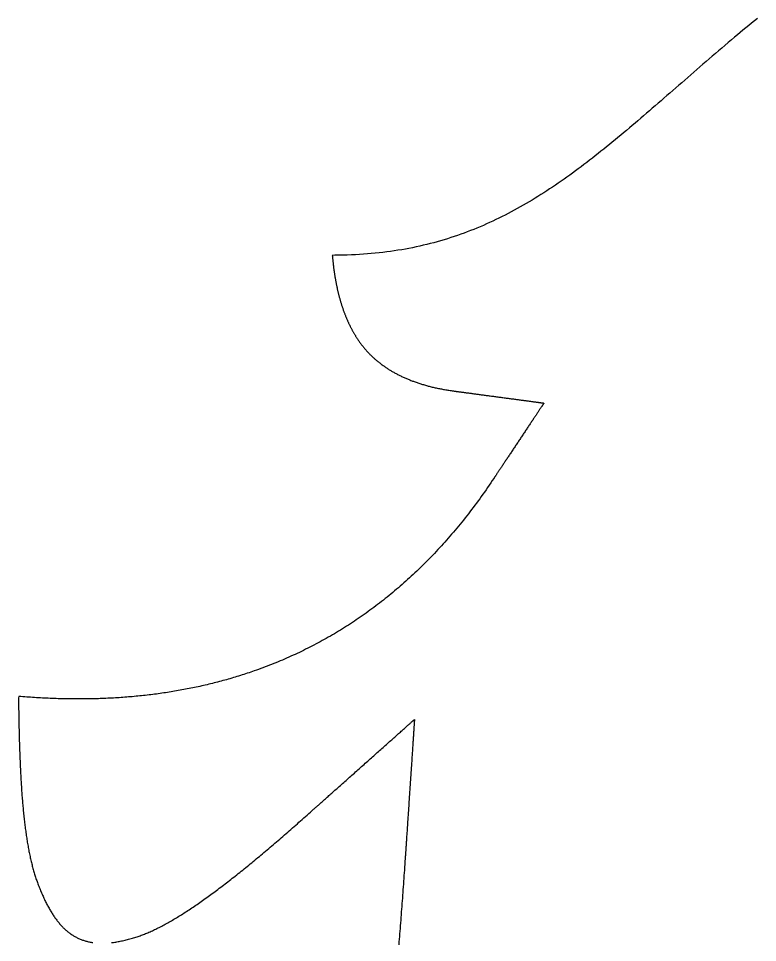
# Model space of a CAD drawing. Extents: x -6.8 to 6.8, y -8.6 to 0.4.
# Drawn here: x -1.34 to -0.336, y -2.853 to -1.598 of the extents above; entities that cross this region are included whole.
import ezdxf

# ---------------------------------------------------------------- set-up
doc = ezdxf.new("R2010")
doc.units = 0
doc.layers.add('4', color=50, linetype='CONTINUOUS')

msp = doc.modelspace()

# ---------------------------------------------------------------- linework, layer by layer
at = {"layer": '4', "color": 2}
for points in [[(-0.335722, -1.59843, 0), (-0.339809, -1.60169, 0), (-0.343831, -1.60492, 0), (-0.347785, -1.60811, 0), (-0.351671, -1.61127, 0), (-0.355489, -1.6144, 0), (-0.359236, -1.61749, 0), (-0.362913, -1.62054, 0), (-0.366916, -1.62389, 0), (-0.371317, -1.62759, 0), (-0.375694, -1.63127, 0), (-0.380046, -1.63496, 0), (-0.384374, -1.63863, 0), (-0.38868, -1.6423, 0), (-0.392962, -1.64596, 0), (-0.397223, -1.64961, 0), (-0.401463, -1.65326, 0), (-0.405681, -1.65689, 0), (-0.409879, -1.66052, 0), (-0.414058, -1.66414, 0), (-0.418217, -1.66775, 0), (-0.422358, -1.67134, 0), (-0.426481, -1.67493, 0), (-0.430586, -1.67851, 0), (-0.434675, -1.68207, 0), (-0.438747, -1.68563, 0), (-0.442803, -1.68917, 0), (-0.446844, -1.6927, 0), (-0.450871, -1.69621, 0), (-0.454883, -1.69971, 0), (-0.458882, -1.7032, 0), (-0.462868, -1.70668, 0), (-0.466842, -1.71014, 0), (-0.470803, -1.71359, 0), (-0.474754, -1.71702, 0), (-0.478694, -1.72043, 0), (-0.482623, -1.72383, 0), (-0.486544, -1.72722, 0), (-0.490455, -1.73059, 0), (-0.494357, -1.73394, 0), (-0.498252, -1.73727, 0), (-0.50214, -1.74059, 0), (-0.506021, -1.74388, 0), (-0.509895, -1.74716, 0), (-0.513764, -1.75042, 0), (-0.517628, -1.75366, 0), (-0.521488, -1.75689, 0), (-0.525344, -1.76009, 0), (-0.529196, -1.76327, 0), (-0.533045, -1.76643, 0), (-0.536893, -1.76957, 0), (-0.540738, -1.77269, 0), (-0.544583, -1.77579, 0), (-0.548427, -1.77886, 0), (-0.552271, -1.78191, 0), (-0.556115, -1.78494, 0), (-0.559961, -1.78795, 0), (-0.563809, -1.79093, 0), (-0.567659, -1.79389, 0), (-0.571511, -1.79683, 0), (-0.575367, -1.79974, 0), (-0.579228, -1.80262, 0), (-0.583092, -1.80548, 0), (-0.586962, -1.80831, 0), (-0.590838, -1.81112, 0), (-0.594719, -1.8139, 0), (-0.598608, -1.81665, 0), (-0.602504, -1.81938, 0), (-0.606408, -1.82207, 0), (-0.61032, -1.82474, 0), (-0.614242, -1.82739, 0), (-0.618173, -1.83, 0), (-0.622114, -1.83258, 0), (-0.626066, -1.83514, 0), (-0.630029, -1.83766, 0), (-0.634005, -1.84015, 0), (-0.637992, -1.84261, 0), (-0.641993, -1.84505, 0), (-0.646008, -1.84745, 0), (-0.650036, -1.84981, 0), (-0.654079, -1.85215, 0), (-0.658138, -1.85445, 0), (-0.662212, -1.85672, 0), (-0.666303, -1.85896, 0), (-0.670411, -1.86116, 0), (-0.674536, -1.86333, 0), (-0.678679, -1.86547, 0), (-0.682842, -1.86757, 0), (-0.687023, -1.86963, 0), (-0.691224, -1.87166, 0), (-0.695445, -1.87365, 0), (-0.699688, -1.87561, 0), (-0.703952, -1.87753, 0), (-0.708238, -1.87941, 0), (-0.712546, -1.88126, 0), (-0.716878, -1.88306, 0), (-0.721233, -1.88483, 0), (-0.725613, -1.88656, 0), (-0.730018, -1.88826, 0), (-0.734448, -1.88991, 0), (-0.738904, -1.89152, 0), (-0.743387, -1.89309, 0), (-0.747897, -1.89463, 0), (-0.752434, -1.89612, 0), (-0.757, -1.89757, 0), (-0.761595, -1.89897, 0), (-0.766219, -1.90034, 0), (-0.770873, -1.90166, 0), (-0.775558, -1.90295, 0), (-0.780273, -1.90418, 0), (-0.785021, -1.90538, 0), (-0.7898, -1.90653, 0), (-0.794612, -1.90764, 0), (-0.799458, -1.9087, 0), (-0.804338, -1.90972, 0), (-0.809252, -1.91069, 0), (-0.814201, -1.91161, 0), (-0.819185, -1.91249, 0), (-0.824206, -1.91333, 0), (-0.829264, -1.91411, 0), (-0.834359, -1.91485, 0), (-0.839491, -1.91555, 0), (-0.844663, -1.91619, 0), (-0.849873, -1.91679, 0), (-0.855122, -1.91733, 0), (-0.860412, -1.91783, 0), (-0.865743, -1.91828, 0), (-0.871115, -1.91868, 0), (-0.876528, -1.91903, 0), (-0.881984, -1.91932, 0), (-0.887483, -1.91957, 0), (-0.893026, -1.91977, 0), (-0.898612, -1.91991, 0), (-0.904243, -1.92, 0), (-0.90992, -1.92004, 0), (-0.913385, -1.92046, 0), (-0.913292, -1.92154, 0), (-0.913196, -1.92261, 0), (-0.913098, -1.92368, 0), (-0.912997, -1.92475, 0), (-0.912894, -1.92581, 0), (-0.912788, -1.92688, 0), (-0.912679, -1.92794, 0), (-0.912568, -1.92899, 0), (-0.912455, -1.93005, 0), (-0.912338, -1.9311, 0), (-0.912219, -1.93214, 0), (-0.912097, -1.93319, 0), (-0.911973, -1.93423, 0), (-0.911846, -1.93527, 0), (-0.911717, -1.9363, 0), (-0.911585, -1.93734, 0), (-0.91145, -1.93837, 0), (-0.911312, -1.93939, 0), (-0.911172, -1.94042, 0), (-0.91103, -1.94144, 0), (-0.910884, -1.94245, 0), (-0.910736, -1.94347, 0), (-0.910586, -1.94448, 0), (-0.910432, -1.94549, 0), (-0.910276, -1.94649, 0), (-0.910118, -1.94749, 0), (-0.909956, -1.94849, 0), (-0.909792, -1.94949, 0), (-0.909626, -1.95048, 0), (-0.909457, -1.95147, 0), (-0.909285, -1.95246, 0), (-0.90911, -1.95344, 0), (-0.908933, -1.95443, 0), (-0.908753, -1.9554, 0), (-0.90857, -1.95638, 0), (-0.908385, -1.95735, 0), (-0.908197, -1.95832, 0), (-0.908006, -1.95928, 0), (-0.907813, -1.96025, 0), (-0.907617, -1.96121, 0), (-0.907418, -1.96216, 0), (-0.907216, -1.96312, 0), (-0.907012, -1.96407, 0), (-0.906805, -1.96501, 0), (-0.906596, -1.96596, 0), (-0.906383, -1.9669, 0), (-0.906168, -1.96784, 0), (-0.905951, -1.96877, 0), (-0.90573, -1.9697, 0), (-0.905507, -1.97063, 0), (-0.905281, -1.97156, 0), (-0.905053, -1.97248, 0), (-0.904821, -1.9734, 0), (-0.904587, -1.97431, 0), (-0.90435, -1.97523, 0), (-0.904111, -1.97614, 0), (-0.903869, -1.97704, 0), (-0.903624, -1.97795, 0), (-0.903376, -1.97885, 0), (-0.903125, -1.97974, 0), (-0.902872, -1.98064, 0), (-0.902616, -1.98153, 0), (-0.902358, -1.98242, 0), (-0.902096, -1.9833, 0), (-0.901832, -1.98418, 0), (-0.901565, -1.98506, 0), (-0.901295, -1.98594, 0), (-0.901023, -1.98681, 0), (-0.900747, -1.98768, 0), (-0.900469, -1.98855, 0), (-0.900188, -1.98941, 0), (-0.899905, -1.99027, 0), (-0.899618, -1.99113, 0), (-0.899329, -1.99198, 0), (-0.899037, -1.99283, 0), (-0.898743, -1.99368, 0), (-0.898445, -1.99452, 0), (-0.898145, -1.99536, 0), (-0.897842, -1.9962, 0), (-0.897536, -1.99703, 0), (-0.897227, -1.99786, 0), (-0.896916, -1.99869, 0), (-0.896601, -1.99952, 0), (-0.896284, -2.00034, 0), (-0.895964, -2.00116, 0), (-0.895642, -2.00197, 0), (-0.895316, -2.00278, 0), (-0.894988, -2.00359, 0), (-0.894657, -2.0044, 0), (-0.894323, -2.0052, 0), (-0.893986, -2.006, 0), (-0.893646, -2.0068, 0), (-0.893304, -2.00759, 0), (-0.892958, -2.00838, 0), (-0.89261, -2.00916, 0), (-0.892259, -2.00995, 0), (-0.891905, -2.01073, 0), (-0.891549, -2.0115, 0), (-0.891189, -2.01228, 0), (-0.890827, -2.01305, 0), (-0.890462, -2.01381, 0), (-0.890094, -2.01458, 0), (-0.889723, -2.01534, 0), (-0.889349, -2.0161, 0), (-0.888973, -2.01685, 0), (-0.888593, -2.0176, 0), (-0.888211, -2.01835, 0), (-0.887826, -2.01909, 0), (-0.887438, -2.01983, 0), (-0.887047, -2.02057, 0), (-0.886653, -2.02131, 0), (-0.886256, -2.02204, 0), (-0.885857, -2.02276, 0), (-0.885454, -2.02349, 0), (-0.885049, -2.02421, 0), (-0.884641, -2.02493, 0), (-0.88423, -2.02564, 0), (-0.883816, -2.02636, 0), (-0.883399, -2.02706, 0), (-0.882979, -2.02777, 0), (-0.882557, -2.02847, 0), (-0.882131, -2.02917, 0), (-0.881702, -2.02986, 0), (-0.881271, -2.03056, 0), (-0.880837, -2.03124, 0), (-0.8804, -2.03193, 0), (-0.879916, -2.03268, 0), (-0.879323, -2.03359, 0), (-0.878723, -2.03449, 0), (-0.878116, -2.03539, 0), (-0.877502, -2.03628, 0), (-0.876882, -2.03717, 0), (-0.876254, -2.03805, 0), (-0.87562, -2.03893, 0), (-0.874979, -2.0398, 0), (-0.874331, -2.04067, 0), (-0.873677, -2.04153, 0), (-0.873015, -2.04239, 0), (-0.872346, -2.04324, 0), (-0.871671, -2.04408, 0), (-0.870989, -2.04493, 0), (-0.870299, -2.04576, 0), (-0.869603, -2.04659, 0), (-0.8689, -2.04742, 0), (-0.86819, -2.04824, 0), (-0.867473, -2.04905, 0), (-0.866749, -2.04986, 0), (-0.866018, -2.05066, 0), (-0.86528, -2.05146, 0), (-0.864535, -2.05226, 0), (-0.863784, -2.05304, 0), (-0.863025, -2.05383, 0), (-0.862259, -2.0546, 0), (-0.861486, -2.05538, 0), (-0.860706, -2.05614, 0), (-0.859919, -2.0569, 0), (-0.859125, -2.05766, 0), (-0.858324, -2.05841, 0), (-0.857516, -2.05916, 0), (-0.856701, -2.0599, 0), (-0.855879, -2.06063, 0), (-0.85505, -2.06136, 0), (-0.854214, -2.06208, 0), (-0.85337, -2.0628, 0), (-0.85252, -2.06351, 0), (-0.851662, -2.06422, 0), (-0.850798, -2.06492, 0), (-0.849926, -2.06562, 0), (-0.849047, -2.06631, 0), (-0.848161, -2.067, 0), (-0.847268, -2.06768, 0), (-0.846367, -2.06835, 0), (-0.84546, -2.06902, 0), (-0.844545, -2.06969, 0), (-0.843623, -2.07035, 0), (-0.842694, -2.071, 0), (-0.841758, -2.07165, 0), (-0.840814, -2.07229, 0), (-0.839864, -2.07293, 0), (-0.838906, -2.07356, 0), (-0.837941, -2.07418, 0), (-0.836969, -2.0748, 0), (-0.835989, -2.07542, 0), (-0.835002, -2.07603, 0), (-0.834008, -2.07663, 0), (-0.833007, -2.07723, 0), (-0.831998, -2.07782, 0), (-0.830982, -2.07841, 0), (-0.829959, -2.07899, 0), (-0.828929, -2.07956, 0), (-0.827891, -2.08013, 0), (-0.826846, -2.0807, 0), (-0.825794, -2.08126, 0), (-0.824734, -2.08181, 0), (-0.823667, -2.08236, 0), (-0.822593, -2.0829, 0), (-0.821511, -2.08344, 0), (-0.820422, -2.08397, 0), (-0.819325, -2.08449, 0), (-0.818222, -2.08501, 0), (-0.81711, -2.08553, 0), (-0.815992, -2.08603, 0), (-0.814866, -2.08654, 0), (-0.813733, -2.08703, 0), (-0.812592, -2.08753, 0), (-0.811444, -2.08801, 0), (-0.810288, -2.08849, 0), (-0.809125, -2.08897, 0), (-0.807954, -2.08943, 0), (-0.806776, -2.0899, 0), (-0.805591, -2.09036, 0), (-0.804398, -2.09081, 0), (-0.803198, -2.09125, 0), (-0.80199, -2.09169, 0), (-0.800775, -2.09213, 0), (-0.799552, -2.09256, 0), (-0.798321, -2.09298, 0), (-0.797084, -2.0934, 0), (-0.795838, -2.09381, 0), (-0.794585, -2.09421, 0), (-0.793325, -2.09461, 0), (-0.792057, -2.09501, 0), (-0.790781, -2.09539, 0), (-0.789498, -2.09578, 0), (-0.788208, -2.09615, 0), (-0.786909, -2.09652, 0), (-0.785604, -2.09689, 0), (-0.78429, -2.09725, 0), (-0.782969, -2.0976, 0), (-0.781641, -2.09795, 0), (-0.780304, -2.09829, 0), (-0.77896, -2.09863, 0), (-0.777609, -2.09896, 0), (-0.77625, -2.09928, 0), (-0.774883, -2.0996, 0), (-0.773509, -2.09991, 0), (-0.772126, -2.10022, 0), (-0.770737, -2.10052, 0), (-0.769339, -2.10081, 0), (-0.767934, -2.1011, 0), (-0.766521, -2.10138, 0), (-0.765101, -2.10166, 0), (-0.763672, -2.10193, 0), (-0.762236, -2.1022, 0), (-0.760793, -2.10246, 0), (-0.759341, -2.10271, 0), (-0.757882, -2.10296, 0), (-0.756415, -2.1032, 0), (-0.75494, -2.10343, 0), (-0.753458, -2.10366, 0), (-0.751968, -2.10389, 0), (-0.75047, -2.1041, 0), (-0.748964, -2.10432, 0), (-0.747759, -2.10448, 0), (-0.747727, -2.10448, 0), (-0.747651, -2.10449, 0), (-0.747531, -2.10451, 0), (-0.747369, -2.10453, 0), (-0.747164, -2.10456, 0), (-0.746917, -2.10459, 0), (-0.746629, -2.10463, 0), (-0.746302, -2.10468, 0), (-0.745935, -2.10472, 0), (-0.745529, -2.10478, 0), (-0.745085, -2.10484, 0), (-0.744604, -2.1049, 0), (-0.744086, -2.10497, 0), (-0.743532, -2.10505, 0), (-0.742944, -2.10512, 0), (-0.74232, -2.10521, 0), (-0.741663, -2.1053, 0), (-0.740974, -2.10539, 0), (-0.740251, -2.10548, 0), (-0.739497, -2.10559, 0), (-0.738713, -2.10569, 0), (-0.737898, -2.1058, 0), (-0.737053, -2.10591, 0), (-0.73618, -2.10603, 0), (-0.735279, -2.10615, 0), (-0.73435, -2.10627, 0), (-0.733395, -2.1064, 0), (-0.732414, -2.10653, 0), (-0.731408, -2.10667, 0), (-0.730378, -2.10681, 0), (-0.729323, -2.10695, 0), (-0.728246, -2.10709, 0), (-0.727146, -2.10724, 0), (-0.726024, -2.10739, 0), (-0.724882, -2.10754, 0), (-0.72372, -2.1077, 0), (-0.722538, -2.10785, 0), (-0.721337, -2.10802, 0), (-0.720118, -2.10818, 0), (-0.718882, -2.10834, 0), (-0.717629, -2.10851, 0), (-0.71636, -2.10868, 0), (-0.715076, -2.10885, 0), (-0.713778, -2.10903, 0), (-0.712466, -2.1092, 0), (-0.71114, -2.10938, 0), (-0.709803, -2.10956, 0), (-0.708454, -2.10974, 0), (-0.707093, -2.10992, 0), (-0.705723, -2.1101, 0), (-0.704343, -2.11029, 0), (-0.702954, -2.11047, 0), (-0.701557, -2.11066, 0), (-0.700153, -2.11085, 0), (-0.698742, -2.11104, 0), (-0.697326, -2.11123, 0), (-0.695904, -2.11142, 0), (-0.694477, -2.11161, 0), (-0.693047, -2.1118, 0), (-0.691613, -2.11199, 0), (-0.690177, -2.11218, 0), (-0.68874, -2.11238, 0), (-0.687301, -2.11257, 0), (-0.685863, -2.11276, 0), (-0.684425, -2.11295, 0), (-0.682988, -2.11315, 0), (-0.681552, -2.11334, 0), (-0.68012, -2.11353, 0), (-0.678691, -2.11372, 0), (-0.677265, -2.11391, 0), (-0.675845, -2.1141, 0), (-0.67443, -2.11429, 0), (-0.673021, -2.11448, 0), (-0.671619, -2.11467, 0), (-0.670225, -2.11485, 0), (-0.668839, -2.11504, 0), (-0.667462, -2.11522, 0), (-0.666095, -2.11541, 0), (-0.664738, -2.11559, 0), (-0.663392, -2.11577, 0), (-0.662058, -2.11595, 0), (-0.660737, -2.11612, 0), (-0.659429, -2.1163, 0), (-0.658135, -2.11647, 0), (-0.656856, -2.11664, 0), (-0.655592, -2.11681, 0), (-0.654345, -2.11698, 0), (-0.653114, -2.11714, 0), (-0.651901, -2.11731, 0), (-0.650706, -2.11747, 0), (-0.64953, -2.11762, 0), (-0.648374, -2.11778, 0), (-0.647238, -2.11793, 0), (-0.646123, -2.11808, 0), (-0.645031, -2.11823, 0), (-0.64396, -2.11837, 0), (-0.642913, -2.11851, 0), (-0.64189, -2.11865, 0), (-0.640892, -2.11878, 0), (-0.639919, -2.11891, 0), (-0.638972, -2.11904, 0), (-0.638053, -2.11916, 0), (-0.63716, -2.11928, 0), (-0.636296, -2.11939, 0), (-0.635461, -2.11951, 0), (-0.634655, -2.11961, 0), (-0.63388, -2.11972, 0), (-0.633136, -2.11982, 0), (-0.632424, -2.11991, 0), (-0.631745, -2.12, 0), (-0.631098, -2.12009, 0), (-0.630486, -2.12017, 0), (-0.629908, -2.12025, 0), (-0.629366, -2.12032, 0), (-0.62886, -2.12039, 0), (-0.62839, -2.12045, 0), (-0.627959, -2.12051, 0), (-0.627565, -2.12056, 0), (-0.62721, -2.12061, 0), (-0.626895, -2.12065, 0), (-0.626621, -2.12069, 0), (-0.626387, -2.12072, 0), (-0.626195, -2.12075, 0), (-0.626046, -2.12077, 0), (-0.62594, -2.12078, 0), (-0.625878, -2.12079, 0), (-0.62586, -2.12079, 0), (-0.625876, -2.12081, 0), (-0.625916, -2.12087, 0), (-0.62598, -2.12097, 0), (-0.626069, -2.1211, 0), (-0.626181, -2.12127, 0), (-0.626317, -2.12148, 0), (-0.626475, -2.12171, 0), (-0.626656, -2.12199, 0), (-0.626859, -2.12229, 0), (-0.627084, -2.12263, 0), (-0.627329, -2.123, 0), (-0.627596, -2.1234, 0), (-0.627883, -2.12383, 0), (-0.62819, -2.12429, 0), (-0.628517, -2.12478, 0), (-0.628863, -2.1253, 0), (-0.629228, -2.12585, 0), (-0.629611, -2.12642, 0), (-0.630013, -2.12703, 0), (-0.630432, -2.12765, 0), (-0.630868, -2.12831, 0), (-0.631322, -2.12899, 0), (-0.631791, -2.1297, 0), (-0.632277, -2.13042, 0), (-0.632779, -2.13118, 0), (-0.633296, -2.13195, 0), (-0.633827, -2.13275, 0), (-0.634373, -2.13357, 0), (-0.634934, -2.13441, 0), (-0.635508, -2.13527, 0), (-0.636095, -2.13616, 0), (-0.636695, -2.13706, 0), (-0.637308, -2.13798, 0), (-0.637932, -2.13892, 0), (-0.638569, -2.13987, 0), (-0.639217, -2.14084, 0), (-0.639875, -2.14183, 0), (-0.640544, -2.14284, 0), (-0.641224, -2.14386, 0), (-0.641913, -2.14489, 0), (-0.642611, -2.14594, 0), (-0.643318, -2.147, 0), (-0.644034, -2.14808, 0), (-0.644758, -2.14916, 0), (-0.64549, -2.15026, 0), (-0.646229, -2.15137, 0), (-0.646975, -2.15249, 0), (-0.647727, -2.15362, 0), (-0.648486, -2.15476, 0), (-0.64925, -2.15591, 0), (-0.650019, -2.15706, 0), (-0.650794, -2.15823, 0), (-0.651573, -2.1594, 0), (-0.652357, -2.16057, 0), (-0.653144, -2.16175, 0), (-0.653934, -2.16294, 0), (-0.654727, -2.16413, 0), (-0.655523, -2.16533, 0), (-0.656321, -2.16652, 0), (-0.657121, -2.16773, 0), (-0.657922, -2.16893, 0), (-0.658724, -2.17013, 0), (-0.659527, -2.17134, 0), (-0.66033, -2.17254, 0), (-0.661133, -2.17375, 0), (-0.661935, -2.17495, 0), (-0.662736, -2.17616, 0), (-0.663536, -2.17736, 0), (-0.664333, -2.17855, 0), (-0.665129, -2.17975, 0), (-0.665922, -2.18094, 0), (-0.666712, -2.18212, 0), (-0.667498, -2.18331, 0), (-0.668281, -2.18448, 0), (-0.66906, -2.18565, 0), (-0.669834, -2.18681, 0), (-0.670603, -2.18797, 0), (-0.671366, -2.18911, 0), (-0.672124, -2.19025, 0), (-0.672876, -2.19138, 0), (-0.673621, -2.1925, 0), (-0.674359, -2.19361, 0), (-0.675089, -2.1947, 0), (-0.675812, -2.19579, 0), (-0.676527, -2.19686, 0), (-0.677233, -2.19792, 0), (-0.67793, -2.19897, 0), (-0.678618, -2.2, 0), (-0.679296, -2.20102, 0), (-0.679963, -2.20202, 0), (-0.680621, -2.20301, 0), (-0.681267, -2.20398, 0), (-0.681902, -2.20493, 0), (-0.682525, -2.20587, 0), (-0.683136, -2.20678, 0), (-0.683734, -2.20768, 0), (-0.68432, -2.20856, 0), (-0.684892, -2.20942, 0), (-0.68545, -2.21026, 0), (-0.685995, -2.21108, 0), (-0.686524, -2.21187, 0), (-0.687039, -2.21264, 0), (-0.687539, -2.21339, 0), (-0.688022, -2.21412, 0), (-0.68849, -2.21482, 0), (-0.688941, -2.2155, 0), (-0.689375, -2.21615, 0), (-0.689792, -2.21678, 0), (-0.690191, -2.21738, 0), (-0.690572, -2.21795, 0), (-0.690934, -2.21849, 0), (-0.691278, -2.21901, 0), (-0.691602, -2.21949, 0), (-0.691906, -2.21995, 0), (-0.692191, -2.22038, 0), (-0.692455, -2.22078, 0), (-0.692698, -2.22114, 0), (-0.692919, -2.22147, 0), (-0.693119, -2.22177, 0), (-0.693297, -2.22204, 0), (-0.693452, -2.22227, 0), (-0.693585, -2.22247, 0), (-0.693694, -2.22264, 0), (-0.69378, -2.22276, 0), (-0.693841, -2.22286, 0), (-0.693878, -2.22291, 0), (-0.693934, -2.223, 0), (-0.696044, -2.22615, 0), (-0.698161, -2.22928, 0), (-0.700286, -2.23239, 0), (-0.702419, -2.23548, 0), (-0.70456, -2.23856, 0), (-0.706708, -2.24161, 0), (-0.708864, -2.24465, 0), (-0.711028, -2.24767, 0), (-0.713199, -2.25067, 0), (-0.715378, -2.25366, 0), (-0.717565, -2.25662, 0), (-0.719759, -2.25957, 0), (-0.721961, -2.26249, 0), (-0.724171, -2.2654, 0), (-0.726388, -2.2683, 0), (-0.728613, -2.27117, 0), (-0.730845, -2.27403, 0), (-0.733085, -2.27686, 0), (-0.735332, -2.27968, 0), (-0.737587, -2.28248, 0), (-0.739849, -2.28527, 0), (-0.742119, -2.28803, 0), (-0.744396, -2.29078, 0), (-0.746681, -2.29351, 0), (-0.748973, -2.29622, 0), (-0.751273, -2.29892, 0), (-0.75358, -2.30159, 0), (-0.755895, -2.30425, 0), (-0.758217, -2.30689, 0), (-0.760546, -2.30951, 0), (-0.762883, -2.31212, 0), (-0.765227, -2.31471, 0), (-0.767578, -2.31728, 0), (-0.769937, -2.31983, 0), (-0.772303, -2.32236, 0), (-0.774677, -2.32488, 0), (-0.777057, -2.32738, 0), (-0.779445, -2.32986, 0), (-0.781841, -2.33233, 0), (-0.784243, -2.33477, 0), (-0.786653, -2.3372, 0), (-0.78907, -2.33962, 0), (-0.791494, -2.34201, 0), (-0.793925, -2.34439, 0), (-0.796364, -2.34675, 0), (-0.79881, -2.34909, 0), (-0.801263, -2.35142, 0), (-0.803723, -2.35373, 0), (-0.80619, -2.35602, 0), (-0.808664, -2.3583, 0), (-0.811146, -2.36055, 0), (-0.813634, -2.3628, 0), (-0.81613, -2.36502, 0), (-0.818632, -2.36723, 0), (-0.821142, -2.36942, 0), (-0.823659, -2.37159, 0), (-0.826183, -2.37375, 0), (-0.828714, -2.37588, 0), (-0.831251, -2.37801, 0), (-0.833796, -2.38011, 0), (-0.836348, -2.3822, 0), (-0.838907, -2.38427, 0), (-0.841472, -2.38633, 0), (-0.844045, -2.38837, 0), (-0.846624, -2.39039, 0), (-0.849211, -2.3924, 0), (-0.851804, -2.39439, 0), (-0.854404, -2.39636, 0), (-0.857011, -2.39831, 0), (-0.859625, -2.40025, 0), (-0.862246, -2.40218, 0), (-0.864874, -2.40408, 0), (-0.867508, -2.40597, 0), (-0.870149, -2.40785, 0), (-0.872797, -2.40971, 0), (-0.875452, -2.41155, 0), (-0.878113, -2.41337, 0), (-0.880782, -2.41518, 0), (-0.883457, -2.41697, 0), (-0.886138, -2.41875, 0), (-0.888827, -2.42051, 0), (-0.891522, -2.42225, 0), (-0.894224, -2.42398, 0), (-0.896932, -2.42569, 0), (-0.899647, -2.42739, 0), (-0.902369, -2.42907, 0), (-0.905097, -2.43073, 0), (-0.907832, -2.43238, 0), (-0.910574, -2.43402, 0), (-0.913322, -2.43563, 0), (-0.916077, -2.43723, 0), (-0.918838, -2.43882, 0), (-0.921606, -2.44039, 0), (-0.92438, -2.44194, 0), (-0.927161, -2.44348, 0), (-0.929948, -2.445, 0), (-0.932742, -2.44651, 0), (-0.935543, -2.448, 0), (-0.938349, -2.44947, 0), (-0.941163, -2.45093, 0), (-0.943982, -2.45238, 0), (-0.946809, -2.4538, 0), (-0.949641, -2.45522, 0), (-0.95248, -2.45661, 0), (-0.955325, -2.458, 0), (-0.958177, -2.45936, 0), (-0.961035, -2.46072, 0), (-0.963899, -2.46205, 0), (-0.96677, -2.46337, 0), (-0.969647, -2.46468, 0), (-0.97253, -2.46597, 0), (-0.97542, -2.46725, 0), (-0.978316, -2.46851, 0), (-0.981218, -2.46975, 0), (-0.984126, -2.47098, 0), (-0.987041, -2.4722, 0), (-0.989962, -2.4734, 0), (-0.992889, -2.47458, 0), (-0.995822, -2.47575, 0), (-0.998762, -2.47691, 0), (-1.00171, -2.47805, 0), (-1.00466, -2.47917, 0), (-1.00762, -2.48028, 0), (-1.01058, -2.48138, 0), (-1.01355, -2.48246, 0), (-1.01653, -2.48353, 0), (-1.01951, -2.48458, 0), (-1.02189, -2.4854, 0), (-1.02422, -2.48621, 0), (-1.02656, -2.487, 0), (-1.0289, -2.48778, 0), (-1.03125, -2.48856, 0), (-1.03359, -2.48932, 0), (-1.03595, -2.49008, 0), (-1.0383, -2.49083, 0), (-1.04066, -2.49157, 0), (-1.04302, -2.49229, 0), (-1.04538, -2.49301, 0), (-1.04775, -2.49373, 0), (-1.05012, -2.49443, 0), (-1.05249, -2.49512, 0), (-1.05487, -2.4958, 0), (-1.05725, -2.49648, 0), (-1.05963, -2.49714, 0), (-1.06201, -2.4978, 0), (-1.0644, -2.49845, 0), (-1.06679, -2.49909, 0), (-1.06919, -2.49972, 0), (-1.07159, -2.50034, 0), (-1.07399, -2.50095, 0), (-1.07639, -2.50155, 0), (-1.0788, -2.50215, 0), (-1.08121, -2.50273, 0), (-1.08362, -2.50331, 0), (-1.08604, -2.50388, 0), (-1.08846, -2.50444, 0), (-1.09088, -2.50499, 0), (-1.0933, -2.50553, 0), (-1.09573, -2.50606, 0), (-1.09816, -2.50659, 0), (-1.1006, -2.5071, 0), (-1.10304, -2.50761, 0), (-1.10548, -2.50811, 0), (-1.10792, -2.50859, 0), (-1.11037, -2.50908, 0), (-1.11282, -2.50955, 0), (-1.11527, -2.51001, 0), (-1.11772, -2.51047, 0), (-1.12018, -2.51091, 0), (-1.12264, -2.51135, 0), (-1.12511, -2.51178, 0), (-1.12757, -2.5122, 0), (-1.13004, -2.51261, 0), (-1.13252, -2.51301, 0), (-1.13499, -2.51341, 0), (-1.13747, -2.51379, 0), (-1.13995, -2.51417, 0), (-1.14244, -2.51454, 0), (-1.14492, -2.5149, 0), (-1.14742, -2.51526, 0), (-1.14991, -2.5156, 0), (-1.1524, -2.51594, 0), (-1.1549, -2.51626, 0), (-1.15741, -2.51658, 0), (-1.15991, -2.51689, 0), (-1.16242, -2.5172, 0), (-1.16493, -2.51749, 0), (-1.16744, -2.51778, 0), (-1.16996, -2.51805, 0), (-1.17248, -2.51832, 0), (-1.175, -2.51859, 0), (-1.17752, -2.51884, 0), (-1.18005, -2.51908, 0), (-1.18258, -2.51932, 0), (-1.18512, -2.51955, 0), (-1.18765, -2.51977, 0), (-1.19019, -2.51998, 0), (-1.19273, -2.52019, 0), (-1.19528, -2.52038, 0), (-1.19782, -2.52057, 0), (-1.20037, -2.52075, 0), (-1.20293, -2.52092, 0), (-1.20548, -2.52108, 0), (-1.20804, -2.52124, 0), (-1.2106, -2.52139, 0), (-1.21316, -2.52153, 0), (-1.21573, -2.52166, 0), (-1.2183, -2.52178, 0), (-1.22087, -2.5219, 0), (-1.22345, -2.52201, 0), (-1.22602, -2.52211, 0), (-1.2286, -2.5222, 0), (-1.23119, -2.52228, 0), (-1.23377, -2.52236, 0), (-1.23636, -2.52243, 0), (-1.23895, -2.52249, 0), (-1.24155, -2.52254, 0), (-1.24414, -2.52259, 0), (-1.24674, -2.52262, 0), (-1.24934, -2.52265, 0), (-1.25195, -2.52268, 0), (-1.25455, -2.52269, 0), (-1.25716, -2.5227, 0), (-1.25978, -2.52269, 0), (-1.26239, -2.52269, 0), (-1.26501, -2.52267, 0), (-1.26763, -2.52265, 0), (-1.27025, -2.52261, 0), (-1.27288, -2.52257, 0), (-1.2755, -2.52253, 0), (-1.27814, -2.52247, 0), (-1.28077, -2.52241, 0), (-1.2834, -2.52234, 0), (-1.28604, -2.52226, 0), (-1.28868, -2.52218, 0), (-1.29133, -2.52208, 0), (-1.29397, -2.52198, 0), (-1.29662, -2.52188, 0), (-1.29927, -2.52176, 0), (-1.30193, -2.52164, 0), (-1.30458, -2.52151, 0), (-1.30724, -2.52137, 0), (-1.3099, -2.52123, 0), (-1.31257, -2.52108, 0), (-1.31523, -2.52092, 0), (-1.3179, -2.52075, 0), (-1.32057, -2.52058, 0), (-1.32325, -2.5204, 0), (-1.32592, -2.52021, 0), (-1.3286, -2.52001, 0), (-1.33129, -2.51981, 0), (-1.33397, -2.5196, 0), (-1.33666, -2.51938, 0), (-1.33934, -2.51916, 0), (-1.33975, -2.52101, 0), (-1.33972, -2.52327, 0), (-1.33969, -2.52553, 0), (-1.33966, -2.5278, 0), (-1.33962, -2.53006, 0), (-1.33959, -2.53232, 0), (-1.33955, -2.53459, 0), (-1.33951, -2.53685, 0), (-1.33948, -2.53912, 0), (-1.33944, -2.54138, 0), (-1.3394, -2.54365, 0), (-1.33936, -2.54591, 0), (-1.33932, -2.54818, 0), (-1.33927, -2.55044, 0), (-1.33923, -2.55271, 0), (-1.33918, -2.55497, 0), (-1.33914, -2.55724, 0), (-1.33909, -2.5595, 0), (-1.33904, -2.56176, 0), (-1.33899, -2.56402, 0), (-1.33894, -2.56628, 0), (-1.33888, -2.56854, 0), (-1.33883, -2.57079, 0), (-1.33877, -2.57305, 0), (-1.33871, -2.5753, 0), (-1.33865, -2.57755, 0), (-1.33859, -2.5798, 0), (-1.33852, -2.58205, 0), (-1.33845, -2.58429, 0), (-1.33838, -2.58653, 0), (-1.33831, -2.58877, 0), (-1.33824, -2.59101, 0), (-1.33817, -2.59324, 0), (-1.33809, -2.59547, 0), (-1.33801, -2.5977, 0), (-1.33793, -2.59993, 0), (-1.33784, -2.60215, 0), (-1.33776, -2.60437, 0), (-1.33767, -2.60658, 0), (-1.33757, -2.60879, 0), (-1.33748, -2.611, 0), (-1.33738, -2.6132, 0), (-1.33728, -2.6154, 0), (-1.33718, -2.61759, 0), (-1.33708, -2.61978, 0), (-1.33697, -2.62197, 0), (-1.33686, -2.62415, 0), (-1.33674, -2.62633, 0), (-1.33663, -2.6285, 0), (-1.33651, -2.63067, 0), (-1.33638, -2.63283, 0), (-1.33626, -2.63498, 0), (-1.33613, -2.63713, 0), (-1.336, -2.63928, 0), (-1.33586, -2.64142, 0), (-1.33572, -2.64355, 0), (-1.33558, -2.64568, 0), (-1.33543, -2.6478, 0), (-1.33528, -2.64991, 0), (-1.33513, -2.65202, 0), (-1.33497, -2.65412, 0), (-1.33481, -2.65622, 0), (-1.33465, -2.65831, 0), (-1.33448, -2.66039, 0), (-1.33431, -2.66247, 0), (-1.33413, -2.66453, 0), (-1.33395, -2.6666, 0), (-1.33377, -2.66865, 0), (-1.33358, -2.67069, 0), (-1.33339, -2.67273, 0), (-1.33319, -2.67476, 0), (-1.33299, -2.67678, 0), (-1.33279, -2.6788, 0), (-1.33258, -2.68081, 0), (-1.33236, -2.6828, 0), (-1.33215, -2.68479, 0), (-1.33193, -2.68677, 0), (-1.3317, -2.68875, 0), (-1.33147, -2.69071, 0), (-1.33123, -2.69266, 0), (-1.33099, -2.69461, 0), (-1.33075, -2.69654, 0), (-1.3305, -2.69847, 0), (-1.33024, -2.70039, 0), (-1.32998, -2.7023, 0), (-1.32972, -2.70419, 0), (-1.32945, -2.70608, 0), (-1.32917, -2.70796, 0), (-1.3289, -2.70983, 0), (-1.32861, -2.71168, 0), (-1.32832, -2.71353, 0), (-1.32803, -2.71537, 0), (-1.32773, -2.71719, 0), (-1.32742, -2.71901, 0), (-1.32711, -2.72081, 0), (-1.32679, -2.7226, 0), (-1.32647, -2.72439, 0), (-1.32614, -2.72616, 0), (-1.32581, -2.72792, 0), (-1.32547, -2.72966, 0), (-1.32513, -2.7314, 0), (-1.32478, -2.73312, 0), (-1.32442, -2.73483, 0), (-1.32406, -2.73653, 0), (-1.32369, -2.73822, 0), (-1.32332, -2.7399, 0), (-1.32294, -2.74156, 0), (-1.32255, -2.74321, 0), (-1.32216, -2.74485, 0), (-1.32176, -2.74647, 0), (-1.32136, -2.74808, 0), (-1.32095, -2.74968, 0), (-1.32053, -2.75126, 0), (-1.32011, -2.75284, 0), (-1.31968, -2.75439, 0), (-1.31924, -2.75594, 0), (-1.3188, -2.75747, 0), (-1.31835, -2.75898, 0), (-1.31789, -2.76049, 0), (-1.31743, -2.76197, 0), (-1.31696, -2.76345, 0), (-1.31649, -2.76491, 0), (-1.316, -2.76635, 0), (-1.31551, -2.76778, 0), (-1.31502, -2.7692, 0), (-1.31451, -2.7706, 0), (-1.314, -2.77198, 0), (-1.31341, -2.77355, 0), (-1.31279, -2.77517, 0), (-1.31216, -2.77678, 0), (-1.31153, -2.77837, 0), (-1.3109, -2.77994, 0), (-1.31027, -2.7815, 0), (-1.30964, -2.78304, 0), (-1.309, -2.78457, 0), (-1.30835, -2.78608, 0), (-1.30771, -2.78758, 0), (-1.30706, -2.78906, 0), (-1.30641, -2.79052, 0), (-1.30575, -2.79197, 0), (-1.30509, -2.7934, 0), (-1.30443, -2.79482, 0), (-1.30376, -2.79622, 0), (-1.30308, -2.7976, 0), (-1.30241, -2.79897, 0), (-1.30173, -2.80032, 0), (-1.30104, -2.80166, 0), (-1.30035, -2.80298, 0), (-1.29966, -2.80428, 0), (-1.29896, -2.80557, 0), (-1.29826, -2.80684, 0), (-1.29755, -2.8081, 0), (-1.29684, -2.80934, 0), (-1.29612, -2.81056, 0), (-1.29539, -2.81177, 0), (-1.29466, -2.81296, 0), (-1.29393, -2.81413, 0), (-1.29319, -2.81529, 0), (-1.29245, -2.81643, 0), (-1.29169, -2.81755, 0), (-1.29094, -2.81866, 0), (-1.29018, -2.81975, 0), (-1.28941, -2.82083, 0), (-1.28863, -2.82189, 0), (-1.28785, -2.82293, 0), (-1.28707, -2.82396, 0), (-1.28627, -2.82497, 0), (-1.28547, -2.82596, 0), (-1.28467, -2.82694, 0), (-1.28385, -2.8279, 0), (-1.28303, -2.82884, 0), (-1.28221, -2.82976, 0), (-1.28137, -2.83067, 0), (-1.28053, -2.83157, 0), (-1.27969, -2.83244, 0), (-1.27883, -2.8333, 0), (-1.27797, -2.83415, 0), (-1.2771, -2.83497, 0), (-1.27622, -2.83578, 0), (-1.27534, -2.83657, 0), (-1.27444, -2.83735, 0), (-1.27354, -2.8381, 0), (-1.27263, -2.83885, 0), (-1.27172, -2.83957, 0), (-1.27079, -2.84028, 0), (-1.26986, -2.84097, 0), (-1.26892, -2.84164, 0), (-1.26797, -2.8423, 0), (-1.26701, -2.84294, 0), (-1.26604, -2.84356, 0), (-1.26507, -2.84416, 0), (-1.26408, -2.84475, 0), (-1.26309, -2.84532, 0), (-1.26209, -2.84587, 0), (-1.26108, -2.84641, 0), (-1.26006, -2.84693, 0), (-1.25903, -2.84743, 0), (-1.25799, -2.84791, 0), (-1.25694, -2.84838, 0), (-1.25588, -2.84883, 0), (-1.25481, -2.84926, 0), (-1.25373, -2.84968, 0), (-1.25264, -2.85007, 0), (-1.25154, -2.85045, 0), (-1.25043, -2.85081, 0), (-1.24932, -2.85116, 0), (-1.24819, -2.85149, 0), (-1.24705, -2.8518, 0), (-1.2459, -2.85209, 0), (-1.24474, -2.85236, 0), (-1.24356, -2.85262, 0), (-1.24238, -2.85286, 0), (-1.24119, -2.85308, 0), (-1.23998, -2.85328, 0), (-1.23877, -2.85347, 0)], [(-1.21343, -2.8536, 0), (-1.21197, -2.85342, 0), (-1.2105, -2.85323, 0), (-1.20901, -2.85302, 0), (-1.20751, -2.85279, 0), (-1.206, -2.85255, 0), (-1.20447, -2.85228, 0), (-1.20293, -2.852, 0), (-1.20138, -2.85169, 0), (-1.19981, -2.85137, 0), (-1.19823, -2.85103, 0), (-1.19663, -2.85068, 0), (-1.19502, -2.8503, 0), (-1.1934, -2.84991, 0), (-1.19176, -2.84949, 0), (-1.19011, -2.84906, 0), (-1.18844, -2.84861, 0), (-1.18676, -2.84814, 0), (-1.18506, -2.84766, 0), (-1.18335, -2.84715, 0), (-1.18162, -2.84663, 0), (-1.1801, -2.84615, 0), (-1.17868, -2.84569, 0), (-1.17725, -2.84522, 0), (-1.17581, -2.84472, 0), (-1.17436, -2.84421, 0), (-1.17291, -2.84368, 0), (-1.17144, -2.84313, 0), (-1.16997, -2.84257, 0), (-1.16848, -2.84198, 0), (-1.16699, -2.84138, 0), (-1.16549, -2.84076, 0), (-1.16399, -2.84013, 0), (-1.16247, -2.83948, 0), (-1.16094, -2.83881, 0), (-1.15941, -2.83812, 0), (-1.15787, -2.83742, 0), (-1.15631, -2.8367, 0), (-1.15475, -2.83596, 0), (-1.15319, -2.8352, 0), (-1.15161, -2.83443, 0), (-1.15002, -2.83365, 0), (-1.14843, -2.83284, 0), (-1.14683, -2.83202, 0), (-1.14522, -2.83119, 0), (-1.1436, -2.83034, 0), (-1.14198, -2.82947, 0), (-1.14034, -2.82859, 0), (-1.1387, -2.82769, 0), (-1.13705, -2.82677, 0), (-1.13539, -2.82584, 0), (-1.13373, -2.82489, 0), (-1.13205, -2.82393, 0), (-1.13037, -2.82296, 0), (-1.12868, -2.82196, 0), (-1.12699, -2.82096, 0), (-1.12528, -2.81993, 0), (-1.12357, -2.8189, 0), (-1.12185, -2.81784, 0), (-1.12012, -2.81678, 0), (-1.11839, -2.8157, 0), (-1.11665, -2.8146, 0), (-1.11489, -2.81349, 0), (-1.11314, -2.81236, 0), (-1.11137, -2.81123, 0), (-1.1096, -2.81007, 0), (-1.10782, -2.80891, 0), (-1.10603, -2.80772, 0), (-1.10424, -2.80653, 0), (-1.10244, -2.80532, 0), (-1.10063, -2.8041, 0), (-1.09881, -2.80286, 0), (-1.09699, -2.80161, 0), (-1.09516, -2.80035, 0), (-1.09333, -2.79907, 0), (-1.09148, -2.79778, 0), (-1.08963, -2.79648, 0), (-1.08777, -2.79516, 0), (-1.08591, -2.79383, 0), (-1.08404, -2.79249, 0), (-1.08216, -2.79114, 0), (-1.08028, -2.78977, 0), (-1.07839, -2.78839, 0), (-1.07649, -2.787, 0), (-1.07458, -2.78559, 0), (-1.07267, -2.78418, 0), (-1.07076, -2.78275, 0), (-1.06883, -2.78131, 0), (-1.0669, -2.77985, 0), (-1.06497, -2.77839, 0), (-1.06302, -2.77691, 0), (-1.06107, -2.77542, 0), (-1.05912, -2.77392, 0), (-1.05716, -2.77241, 0), (-1.05519, -2.77089, 0), (-1.05321, -2.76935, 0), (-1.05123, -2.76781, 0), (-1.04925, -2.76625, 0), (-1.04726, -2.76468, 0), (-1.04526, -2.76311, 0), (-1.04325, -2.76152, 0), (-1.04124, -2.75992, 0), (-1.03923, -2.75831, 0), (-1.03721, -2.75668, 0), (-1.03518, -2.75505, 0), (-1.03315, -2.75341, 0), (-1.03111, -2.75176, 0), (-1.02906, -2.75009, 0), (-1.02701, -2.74842, 0), (-1.02496, -2.74674, 0), (-1.02289, -2.74505, 0), (-1.02083, -2.74334, 0), (-1.01876, -2.74163, 0), (-1.01668, -2.73991, 0), (-1.01459, -2.73818, 0), (-1.01251, -2.73644, 0), (-1.01041, -2.73469, 0), (-1.00831, -2.73293, 0), (-1.00621, -2.73116, 0), (-1.0041, -2.72938, 0), (-1.00199, -2.72759, 0), (-0.999866, -2.7258, 0), (-0.997741, -2.72399, 0), (-0.995611, -2.72218, 0), (-0.993477, -2.72036, 0), (-0.991337, -2.71853, 0), (-0.989192, -2.71669, 0), (-0.987043, -2.71485, 0), (-0.984889, -2.71299, 0), (-0.98273, -2.71113, 0), (-0.980566, -2.70926, 0), (-0.978398, -2.70738, 0), (-0.976225, -2.70549, 0), (-0.974047, -2.7036, 0), (-0.971865, -2.7017, 0), (-0.969678, -2.69979, 0), (-0.967487, -2.69787, 0), (-0.965291, -2.69595, 0), (-0.963091, -2.69401, 0), (-0.960887, -2.69208, 0), (-0.958678, -2.69013, 0), (-0.956465, -2.68818, 0), (-0.954248, -2.68622, 0), (-0.952026, -2.68425, 0), (-0.9498, -2.68228, 0), (-0.94757, -2.6803, 0), (-0.945336, -2.67831, 0), (-0.943098, -2.67632, 0), (-0.942112, -2.67544, 0), (-0.942057, -2.67539, 0), (-0.941951, -2.6753, 0), (-0.941795, -2.67516, 0), (-0.94159, -2.67498, 0), (-0.941337, -2.67475, 0), (-0.941036, -2.67448, 0), (-0.940688, -2.67418, 0), (-0.940295, -2.67382, 0), (-0.939856, -2.67343, 0), (-0.939373, -2.673, 0), (-0.938846, -2.67254, 0), (-0.938277, -2.67203, 0), (-0.937666, -2.67149, 0), (-0.937014, -2.6709, 0), (-0.936322, -2.67029, 0), (-0.935591, -2.66964, 0), (-0.934821, -2.66895, 0), (-0.934013, -2.66823, 0), (-0.933168, -2.66748, 0), (-0.932288, -2.6667, 0), (-0.931372, -2.66588, 0), (-0.930421, -2.66504, 0), (-0.929437, -2.66416, 0), (-0.92842, -2.66325, 0), (-0.927372, -2.66232, 0), (-0.926292, -2.66136, 0), (-0.925181, -2.66037, 0), (-0.924042, -2.65936, 0), (-0.922873, -2.65832, 0), (-0.921677, -2.65725, 0), (-0.920453, -2.65616, 0), (-0.919204, -2.65505, 0), (-0.917928, -2.65391, 0), (-0.916629, -2.65276, 0), (-0.915305, -2.65158, 0), (-0.913959, -2.65038, 0), (-0.91259, -2.64916, 0), (-0.9112, -2.64792, 0), (-0.90979, -2.64667, 0), (-0.90836, -2.64539, 0), (-0.906911, -2.6441, 0), (-0.905444, -2.6428, 0), (-0.90396, -2.64148, 0), (-0.902459, -2.64014, 0), (-0.900943, -2.63879, 0), (-0.899413, -2.63743, 0), (-0.897868, -2.63605, 0), (-0.89631, -2.63467, 0), (-0.89474, -2.63327, 0), (-0.893158, -2.63186, 0), (-0.891566, -2.63044, 0), (-0.889964, -2.62902, 0), (-0.888352, -2.62758, 0), (-0.886733, -2.62614, 0), (-0.885106, -2.62469, 0), (-0.883473, -2.62324, 0), (-0.881834, -2.62178, 0), (-0.88019, -2.62032, 0), (-0.878542, -2.61885, 0), (-0.876891, -2.61738, 0), (-0.875237, -2.61591, 0), (-0.873582, -2.61443, 0), (-0.871926, -2.61296, 0), (-0.87027, -2.61148, 0), (-0.868615, -2.61001, 0), (-0.866961, -2.60854, 0), (-0.86531, -2.60707, 0), (-0.863662, -2.6056, 0), (-0.862018, -2.60414, 0), (-0.860379, -2.60268, 0), (-0.858746, -2.60123, 0), (-0.85712, -2.59978, 0), (-0.855501, -2.59834, 0), (-0.85389, -2.5969, 0), (-0.852288, -2.59548, 0), (-0.850696, -2.59406, 0), (-0.849115, -2.59265, 0), (-0.847545, -2.59125, 0), (-0.845988, -2.58987, 0), (-0.844443, -2.58849, 0), (-0.842913, -2.58713, 0), (-0.841398, -2.58578, 0), (-0.839898, -2.58445, 0), (-0.838414, -2.58312, 0), (-0.836948, -2.58182, 0), (-0.835499, -2.58053, 0), (-0.83407, -2.57926, 0), (-0.83266, -2.578, 0), (-0.831271, -2.57677, 0), (-0.829904, -2.57555, 0), (-0.828558, -2.57435, 0), (-0.827235, -2.57317, 0), (-0.825936, -2.57202, 0), (-0.824662, -2.57088, 0), (-0.823413, -2.56977, 0), (-0.822191, -2.56868, 0), (-0.820995, -2.56762, 0), (-0.819828, -2.56658, 0), (-0.818689, -2.56556, 0), (-0.81758, -2.56458, 0), (-0.816501, -2.56362, 0), (-0.815453, -2.56268, 0), (-0.814438, -2.56178, 0), (-0.813455, -2.5609, 0), (-0.812505, -2.56006, 0), (-0.811591, -2.55925, 0), (-0.810711, -2.55846, 0), (-0.809868, -2.55771, 0), (-0.809062, -2.55699, 0), (-0.808293, -2.55631, 0), (-0.807563, -2.55566, 0), (-0.806872, -2.55504, 0), (-0.806221, -2.55447, 0), (-0.805612, -2.55392, 0), (-0.805044, -2.55342, 0), (-0.804519, -2.55295, 0), (-0.804038, -2.55252, 0), (-0.803601, -2.55213, 0), (-0.803209, -2.55178, 0), (-0.802863, -2.55148, 0), (-0.802563, -2.55121, 0), (-0.802312, -2.55098, 0), (-0.802108, -2.5508, 0), (-0.801954, -2.55067, 0), (-0.80185, -2.55057, 0), (-0.801797, -2.55053, 0), (-0.801791, -2.55053, 0), (-0.801795, -2.55059, 0), (-0.801804, -2.55073, 0), (-0.801818, -2.55093, 0), (-0.801836, -2.5512, 0), (-0.801858, -2.55153, 0), (-0.801884, -2.55193, 0), (-0.801915, -2.55239, 0), (-0.80195, -2.55291, 0), (-0.801989, -2.55349, 0), (-0.802032, -2.55413, 0), (-0.802078, -2.55483, 0), (-0.802129, -2.55558, 0), (-0.802183, -2.55639, 0), (-0.802241, -2.55726, 0), (-0.802303, -2.55818, 0), (-0.802368, -2.55915, 0), (-0.802436, -2.56018, 0), (-0.802508, -2.56125, 0), (-0.802584, -2.56238, 0), (-0.802662, -2.56355, 0), (-0.802744, -2.56477, 0), (-0.802828, -2.56603, 0), (-0.802916, -2.56734, 0), (-0.803007, -2.5687, 0), (-0.8031, -2.5701, 0), (-0.803197, -2.57153, 0), (-0.803296, -2.57301, 0), (-0.803397, -2.57453, 0), (-0.803502, -2.57609, 0), (-0.803608, -2.57769, 0), (-0.803718, -2.57932, 0), (-0.803829, -2.58099, 0), (-0.803943, -2.58269, 0), (-0.804059, -2.58442, 0), (-0.804177, -2.58618, 0), (-0.804297, -2.58798, 0), (-0.80442, -2.58981, 0), (-0.804544, -2.59166, 0), (-0.80467, -2.59354, 0), (-0.804797, -2.59545, 0), (-0.804927, -2.59739, 0), (-0.805058, -2.59934, 0), (-0.805191, -2.60132, 0), (-0.805325, -2.60333, 0), (-0.80546, -2.60535, 0), (-0.805597, -2.60739, 0), (-0.805735, -2.60946, 0), (-0.805874, -2.61154, 0), (-0.806014, -2.61363, 0), (-0.806156, -2.61575, 0), (-0.806298, -2.61787, 0), (-0.806441, -2.62001, 0), (-0.806585, -2.62216, 0), (-0.80673, -2.62433, 0), (-0.806876, -2.6265, 0), (-0.807022, -2.62868, 0), (-0.807168, -2.63087, 0), (-0.807315, -2.63307, 0), (-0.807462, -2.63527, 0), (-0.80761, -2.63747, 0), (-0.807758, -2.63968, 0), (-0.807906, -2.64189, 0), (-0.808054, -2.64411, 0), (-0.808202, -2.64632, 0), (-0.80835, -2.64853, 0), (-0.808498, -2.65074, 0), (-0.808646, -2.65295, 0), (-0.808793, -2.65515, 0), (-0.80894, -2.65735, 0), (-0.809087, -2.65954, 0), (-0.809233, -2.66172, 0), (-0.809378, -2.66389, 0), (-0.809523, -2.66606, 0), (-0.809667, -2.66821, 0), (-0.809811, -2.67035, 0), (-0.809953, -2.67248, 0), (-0.810095, -2.67459, 0), (-0.810235, -2.67669, 0), (-0.810375, -2.67878, 0), (-0.810513, -2.68084, 0), (-0.81065, -2.68289, 0), (-0.810785, -2.68491, 0), (-0.81092, -2.68692, 0), (-0.811053, -2.6889, 0), (-0.811184, -2.69087, 0), (-0.811314, -2.6928, 0), (-0.811441, -2.69472, 0), (-0.811568, -2.6966, 0), (-0.811692, -2.69846, 0), (-0.811815, -2.70029, 0), (-0.811935, -2.70209, 0), (-0.812054, -2.70386, 0), (-0.81217, -2.7056, 0), (-0.812284, -2.70731, 0), (-0.812396, -2.70898, 0), (-0.812506, -2.71061, 0), (-0.812613, -2.71221, 0), (-0.812717, -2.71378, 0), (-0.812819, -2.7153, 0), (-0.812919, -2.71679, 0), (-0.813016, -2.71823, 0), (-0.81311, -2.71964, 0), (-0.813201, -2.721, 0), (-0.813289, -2.72232, 0), (-0.813374, -2.72359, 0), (-0.813456, -2.72481, 0), (-0.813535, -2.72599, 0), (-0.813611, -2.72713, 0), (-0.813683, -2.72821, 0), (-0.813752, -2.72924, 0), (-0.813818, -2.73022, 0), (-0.81388, -2.73115, 0), (-0.813939, -2.73202, 0), (-0.813993, -2.73284, 0), (-0.814044, -2.7336, 0), (-0.814092, -2.73431, 0), (-0.814135, -2.73496, 0), (-0.814175, -2.73555, 0), (-0.81421, -2.73608, 0), (-0.814241, -2.73655, 0), (-0.814269, -2.73695, 0), (-0.814291, -2.73729, 0), (-0.81431, -2.73757, 0), (-0.814324, -2.73778, 0), (-0.814334, -2.73793, 0), (-0.814339, -2.73801, 0), (-0.814439, -2.7395, 0), (-0.814699, -2.74337, 0), (-0.814961, -2.74724, 0), (-0.815225, -2.7511, 0), (-0.81549, -2.75496, 0), (-0.815757, -2.7588, 0), (-0.816026, -2.76264, 0), (-0.816296, -2.76648, 0), (-0.816567, -2.77031, 0), (-0.81684, -2.77412, 0), (-0.817115, -2.77794, 0), (-0.817391, -2.78174, 0), (-0.817669, -2.78554, 0), (-0.817948, -2.78933, 0), (-0.818229, -2.79312, 0), (-0.818511, -2.7969, 0), (-0.818795, -2.80067, 0), (-0.819081, -2.80443, 0), (-0.819368, -2.80819, 0), (-0.819657, -2.81194, 0), (-0.819947, -2.81568, 0), (-0.820239, -2.81942, 0), (-0.820532, -2.82315, 0), (-0.820827, -2.82687, 0), (-0.821123, -2.83059, 0), (-0.821421, -2.8343, 0), (-0.821721, -2.838, 0), (-0.822022, -2.84169, 0), (-0.822324, -2.84538, 0), (-0.822628, -2.84906, 0), (-0.822934, -2.85274, 0), (-0.823241, -2.8564, 0)]]:
    msp.add_polyline3d(points, dxfattribs=at)

doc.saveas('drawing.dxf')
